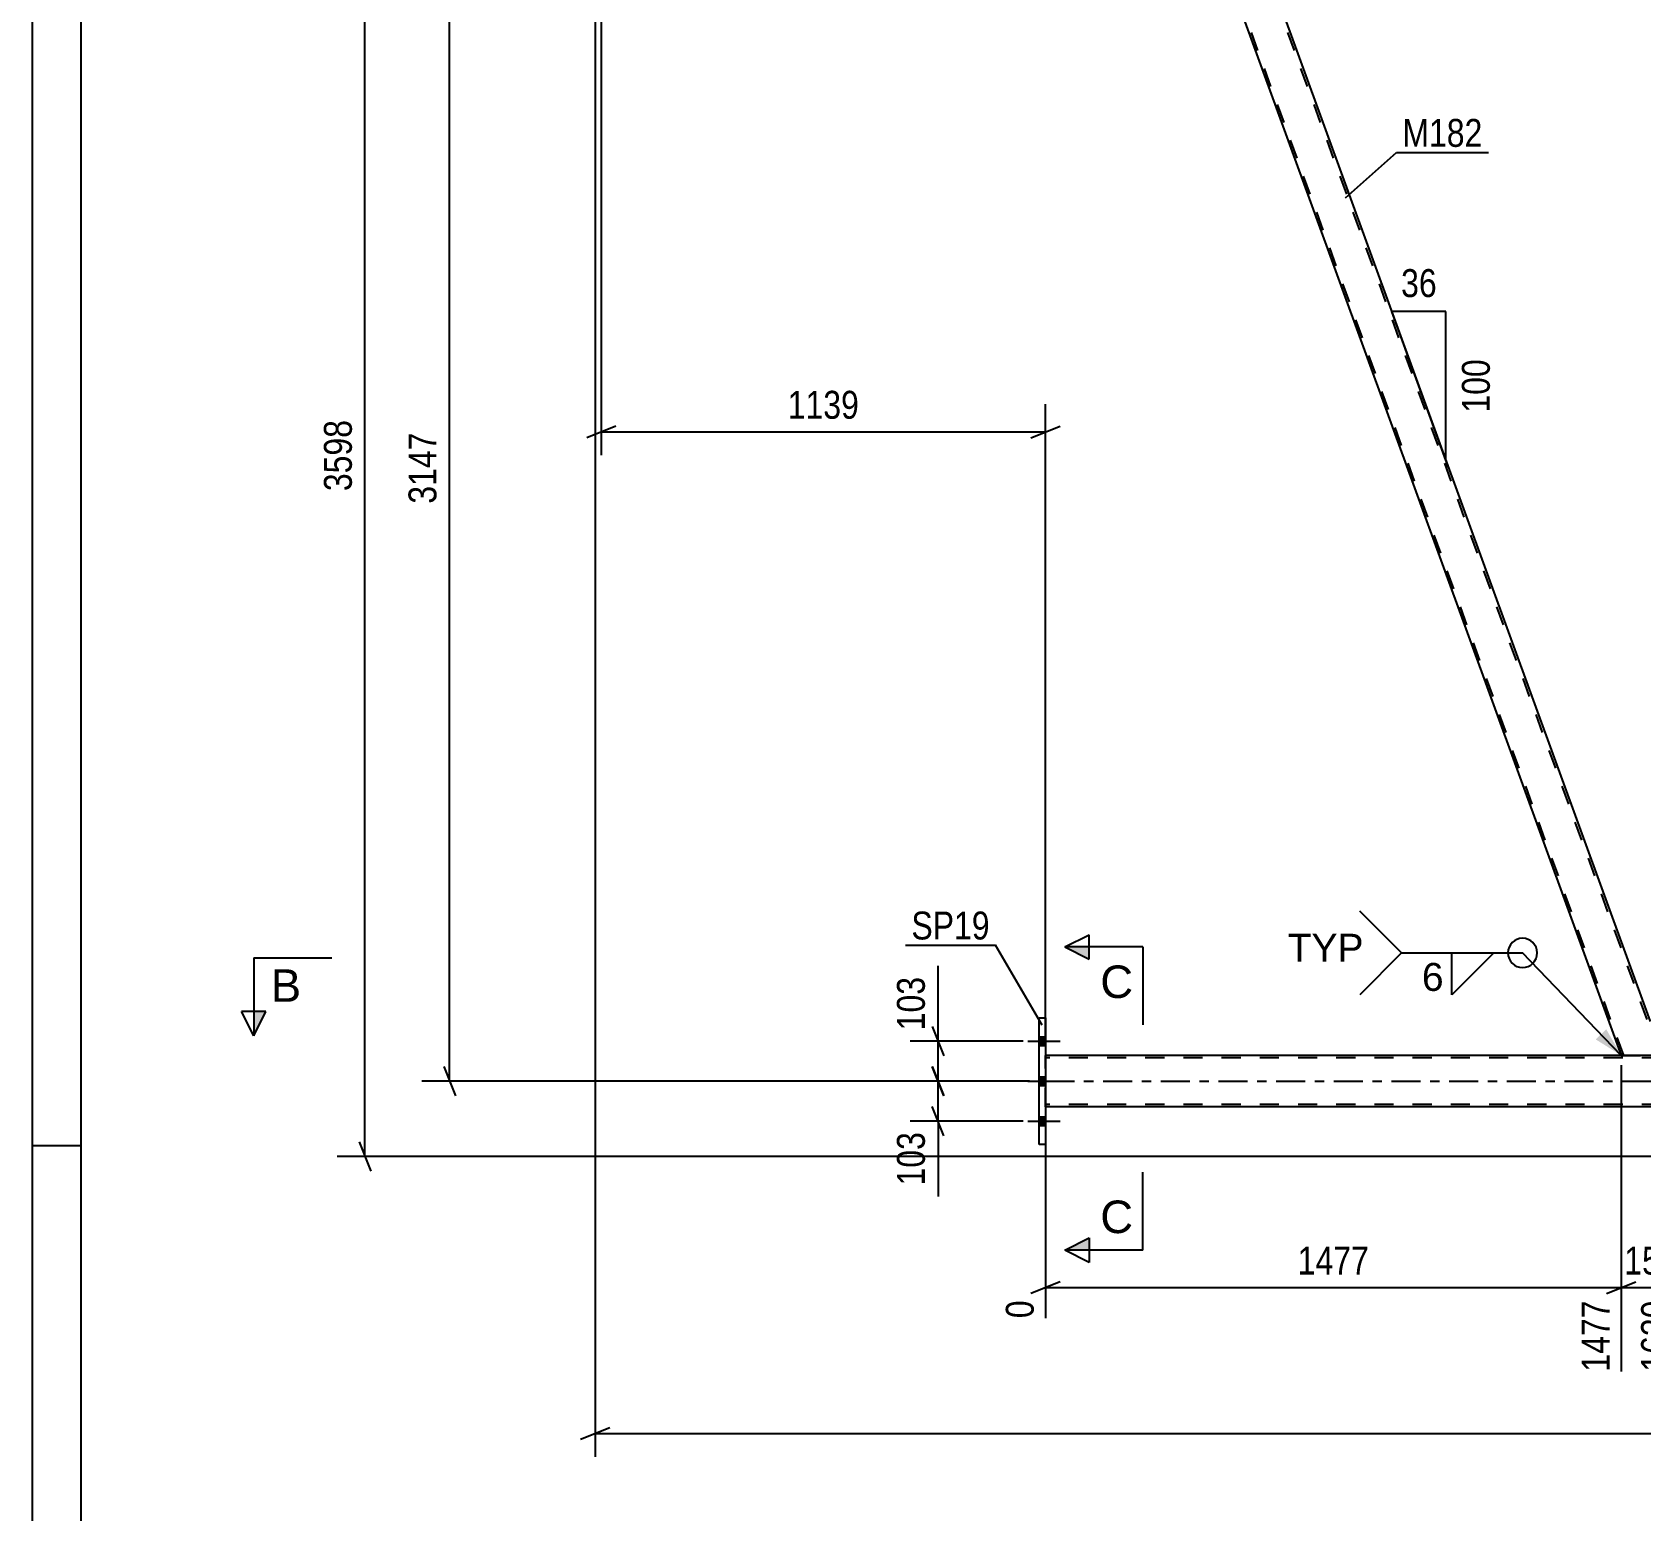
# Model space of a CAD drawing. Header units: millimetres. Extents: x 0 to 841, y 0 to 594.
# Drawn here: x 0 to 165.1, y 260.5 to 412.3 of the extents above; entities that cross this region are included whole.
import ezdxf

# ---------------------------------------------------------------- set-up
doc = ezdxf.new("R2010")
doc.units = ezdxf.units.MM
doc.linetypes.add('DXK_LINE_DOT2', pattern=[3.9198, 1.9599, -1.9599])
doc.linetypes.add('DXK_LINE_DOT3', pattern=[5.9187, 2.979, -0.9799, 0.9799, -0.9799])
doc.styles.add('Arial', font='ARIAL.TTF', dxfattribs={"height": 0.2})
doc.styles.add('Arial Narrow', font='ARIALN.TTF', dxfattribs={"height": 0.2})

# ---------------------------------------------------------------- blocks, each defined once
blk = doc.blocks.new('Unknown-122573991-1133 - 10880')
at = {"color": 5, "linetype": 'Continuous'}
for p, q in [((0, 594), (0, 0)), ((5, 589), (5, 5)), ((5, 298), (0, 298))]:
    blk.add_line(p, q, dxfattribs=at)
blk = doc.blocks.new('Part-122573991-3397 - 3261')
at = {"color": 2, "linetype": 'Continuous'}
for p, q in [((123.2, 428.51), (118.94, 428.51)), ((118.94, 428.51), (163.06, 307.29)), ((166.05, 310.76), (123.2, 428.51))]:
    blk.add_line(p, q, dxfattribs=at)
at = {"color": 7, "linetype": 'DXK_LINE_DOT2'}
for p, q in [((163.31, 307.29), (119.19, 428.51)), ((167.06, 307.29), (122.94, 428.51)), ((167.32, 307.29), (166.05, 310.76)), ((163.06, 307.29), (167.32, 307.29))]:
    blk.add_line(p, q, dxfattribs=at)
blk = doc.blocks.new('Part-122573991-3416 - 3261')
at = {"color": 2, "linetype": 'Continuous'}
for p, q in [((243.74, 307.29), (103.97, 307.29)), ((243.74, 302.01), (103.97, 302.01))]:
    blk.add_line(p, q, dxfattribs=at)
at = {"color": 7, "linetype": 'DXK_LINE_DOT2'}
for p, q in [((103.97, 302.01), (103.97, 307.29)), ((778.62, 307.05), (103.97, 307.05)), ((778.62, 302.25), (103.97, 302.25))]:
    blk.add_line(p, q, dxfattribs=at)
at = {"color": 7, "linetype": 'DXK_LINE_DOT3'}
blk.add_line((103.97, 304.65), (778.62, 304.65), dxfattribs=at)
blk = doc.blocks.new('Part-122573991-3421 - 3261')
at = {"color": 2, "linetype": 'Continuous'}
for p, q in [((103.33, 298.15), (103.33, 311.15)), ((103.33, 311.15), (103.97, 311.15)), ((103.97, 311.15), (103.97, 298.15)), ((103.97, 298.15), (103.33, 298.15))]:
    blk.add_line(p, q, dxfattribs=at)
blk = doc.blocks.new('Bolt-122573991-3653 - 3261')
at = {"linetype": 'Continuous'}
for points in [[(103.97, 308.31), (103.97, 309.19), (103.33, 309.19), (103.33, 308.31)], [(103.97, 308.31), (103.97, 309.19), (103.33, 309.19), (103.33, 308.31)], [(103.97, 308.31), (103.97, 309.19), (103.33, 309.19), (103.33, 308.31)], [(103.97, 304.21), (103.97, 305.09), (103.33, 305.09), (103.33, 304.21)], [(103.97, 304.21), (103.97, 305.09), (103.33, 305.09), (103.33, 304.21)], [(103.97, 300.11), (103.97, 300.99), (103.33, 300.99), (103.33, 300.11)], [(103.97, 300.11), (103.97, 300.99), (103.33, 300.99), (103.33, 300.11)], [(103.97, 300.11), (103.97, 300.99), (103.33, 300.99), (103.33, 300.11)]]:
    blk.add_hatch(color=1, dxfattribs=at).paths.add_polyline_path(points)
at = {"color": 1, "linetype": 'Continuous'}
for p, q in [((102.17, 308.75), (105.49, 308.75)), ((102.17, 308.75), (105.49, 308.75)), ((102.17, 308.75), (105.49, 308.75)), ((103.33, 309.19), (103.97, 309.19)), ((103.33, 309.19), (103.97, 309.19)), ((103.33, 309.19), (103.97, 309.19)), ((103.33, 308.31), (103.97, 308.31)), ((103.33, 308.31), (103.97, 308.31)), ((103.33, 308.31), (103.97, 308.31)), ((102.17, 304.65), (105.49, 304.65)), ((102.17, 304.65), (105.49, 304.65)), ((103.33, 305.09), (103.97, 305.09)), ((103.33, 305.09), (103.97, 305.09)), ((103.33, 304.21), (103.97, 304.21)), ((103.33, 304.21), (103.97, 304.21)), ((102.17, 300.55), (105.49, 300.55)), ((102.17, 300.55), (105.49, 300.55)), ((102.17, 300.55), (105.49, 300.55)), ((103.33, 300.99), (103.97, 300.99)), ((103.33, 300.99), (103.97, 300.99)), ((103.33, 300.99), (103.97, 300.99)), ((103.33, 300.11), (103.97, 300.11)), ((103.33, 300.11), (103.97, 300.11)), ((103.33, 300.11), (103.97, 300.11))]:
    blk.add_line(p, q, dxfattribs=at)
blk = doc.blocks.new('AngleDimension-122573991-10605 - 3261')
at = {"color": 7, "linetype": 'Continuous'}
for p, q in [((145.07, 383.63), (139.53, 383.63)), ((145.07, 368.4), (139.53, 383.63)), ((145.07, 368.4), (145.07, 383.63)), ((145.34, 367.68), (145.07, 368.4))]:
    blk.add_line(p, q, dxfattribs=at)
at = {"color": 0}
for points in [[(144.73, 384.53), (144.73, 388.73), (139.87, 388.73), (139.87, 384.53)], [(150.17, 379.36), (145.97, 379.36), (145.97, 372.67), (150.17, 372.67)]]:
    blk.add_wipeout(points, dxfattribs=at)
at = {"color": 3, "style": 'Arial Narrow'}
blk.add_text('36', height=2.863, dxfattribs=at).set_placement((140.47, 385.13))
blk.add_text('100', height=2.863, rotation=90.0002, dxfattribs=at).set_placement((149.57, 373.27))
blk = doc.blocks.new('StraightDimension-122573991-4017 - 3261')
at = {"color": 7, "linetype": 'Continuous'}
for p, q in [((163.06, 306.29), (163.06, 274.83)), ((169.16, 306.29), (169.16, 274.83)), ((161.56, 282.85), (164.56, 284.05)), ((170.66, 284.05), (167.66, 282.85)), ((163.06, 283.45), (169.16, 283.45))]:
    blk.add_line(p, q, dxfattribs=at)
at = {"color": 0}
blk.add_wipeout([(169.45, 284.2), (169.45, 288.4), (162.77, 288.4), (162.77, 284.2)], dxfattribs=at)
at = {"color": 0, "linetype": 'Continuous'}
blk.add_wipeout([(168.56, 282.75), (164.36, 282.75), (164.36, 274.23), (168.56, 274.23)], dxfattribs=at)
at = {"color": 3, "style": 'Arial Narrow'}
blk.add_text('153', height=2.863, dxfattribs=at).set_placement((163.37, 284.8))
at = {"color": 3, "linetype": 'Continuous', "style": 'Arial Narrow'}
blk.add_text('1630', height=2.863, rotation=90.0002, dxfattribs=at).set_placement((167.96, 274.83))
blk = doc.blocks.new('StraightDimension-122573991-4626 - 3261')
at = {"color": 7, "linetype": 'Continuous'}
for p, q in [((101.68, 308.75), (90.1, 308.75)), ((92.35, 310.25), (93.55, 307.25)), ((92.95, 304.65), (92.95, 308.75)), ((93.55, 303.15), (92.35, 306.15)), ((101.68, 304.65), (90.1, 304.65))]:
    blk.add_line(p, q, dxfattribs=at)
at = {"color": 0}
blk.add_wipeout([(92.2, 315.96), (88, 315.96), (88, 309.27), (92.2, 309.27)], dxfattribs=at)
at = {"color": 7, "linetype": 'Continuous'}
blk.add_line((92.95, 308.75), (92.95, 316.48), dxfattribs=at)
blk.add_line((92.95, 308.75), (92.95, 316.48), dxfattribs=at)
at = {"color": 3, "style": 'Arial Narrow'}
blk.add_text('103', height=2.863, rotation=90.0002, dxfattribs=at).set_placement((91.6, 309.87))
blk = doc.blocks.new('StraightDimension-122573991-3742 - 3261')
at = {"color": 7, "linetype": 'Continuous'}
for p, q in [((43.43, 429.01), (42.23, 432.01)), ((56.76, 430.51), (39.98, 430.51)), ((42.83, 304.65), (42.83, 430.51)), ((42.23, 306.15), (43.43, 303.15)), ((102.33, 304.65), (39.98, 304.65))]:
    blk.add_line(p, q, dxfattribs=at)
at = {"color": 0}
blk.add_wipeout([(42.08, 371.83), (37.88, 371.83), (37.88, 363.32), (42.08, 363.32)], dxfattribs=at)
at = {"color": 3, "style": 'Arial Narrow'}
blk.add_text('3147', height=2.863, rotation=90.0002, dxfattribs=at).set_placement((41.48, 363.92))
blk = doc.blocks.new('StraightDimension-122573991-4036 - 3261')
at = {"color": 7, "linetype": 'Continuous'}
for p, q in [((163.06, 306.29), (163.06, 274.83)), ((103.97, 301.01), (103.97, 280.32)), ((105.47, 284.05), (102.47, 282.85)), ((161.56, 282.85), (164.56, 284.05)), ((103.97, 283.45), (163.06, 283.45))]:
    blk.add_line(p, q, dxfattribs=at)
at = {"color": 0}
blk.add_wipeout([(137.77, 284.2), (137.77, 288.4), (129.26, 288.4), (129.26, 284.2)], dxfattribs=at)
at = {"color": 0, "linetype": 'Continuous'}
for points in [[(103.37, 282.75), (99.17, 282.75), (99.17, 279.72), (103.37, 279.72)], [(162.46, 282.75), (158.26, 282.75), (158.26, 274.23), (162.46, 274.23)]]:
    blk.add_wipeout(points, dxfattribs=at)
at = {"color": 3, "style": 'Arial Narrow'}
blk.add_text('1477', height=2.863, dxfattribs=at).set_placement((129.86, 284.8))
at = {"color": 3, "linetype": 'Continuous', "style": 'Arial Narrow'}
for s, height, p in [('0', 2.86, (102.77, 280.32)), ('1477', 2.863, (161.86, 274.83))]:
    blk.add_text(s, height=height, rotation=90.0002, dxfattribs=at).set_placement(p)
blk = doc.blocks.new('StraightDimension-122573991-4049 - 3261')
at = {"color": 7, "linetype": 'Continuous'}
for p, q in [((57.76, 423.01), (57.76, 266.07)), ((59.26, 269.07), (56.26, 267.87)), ((57.76, 268.47), (795.24, 268.47))]:
    blk.add_line(p, q, dxfattribs=at)
blk = doc.blocks.new('StraightDimension-122573991-4413 - 3261')
at = {"color": 7, "linetype": 'Continuous'}
for p, q in [((58.4, 427.51), (58.4, 368.89)), ((103.97, 308.29), (103.97, 374.14)), ((59.9, 371.89), (56.9, 370.69)), ((102.47, 370.69), (105.47, 371.89)), ((58.4, 371.29), (103.97, 371.29))]:
    blk.add_line(p, q, dxfattribs=at)
at = {"color": 0}
blk.add_wipeout([(85.44, 372.04), (85.44, 376.24), (76.93, 376.24), (76.93, 372.04)], dxfattribs=at)
at = {"color": 3, "style": 'Arial Narrow'}
blk.add_text('1139', height=2.863, dxfattribs=at).set_placement((77.53, 372.64))
blk = doc.blocks.new('StraightDimension-122573991-4636 - 3261')
at = {"color": 7, "linetype": 'Continuous'}
for p, q in [((92.35, 306.15), (93.55, 303.15)), ((101.68, 304.65), (90.1, 304.65)), ((92.95, 300.55), (92.95, 304.65)), ((101.68, 300.55), (90.1, 300.55)), ((93.55, 299.05), (92.35, 302.05))]:
    blk.add_line(p, q, dxfattribs=at)
at = {"color": 0}
blk.add_wipeout([(92.2, 300.02), (88, 300.02), (88, 293.34), (92.2, 293.34)], dxfattribs=at)
at = {"color": 7, "linetype": 'Continuous'}
blk.add_line((92.95, 300.55), (92.95, 292.81), dxfattribs=at)
blk.add_line((92.95, 300.55), (92.95, 292.81), dxfattribs=at)
at = {"color": 3, "style": 'Arial Narrow'}
blk.add_text('103', height=2.863, rotation=90.0002, dxfattribs=at).set_placement((91.6, 293.94))
blk = doc.blocks.new('StraightDimension-122573991-4828 - 3261')
at = {"color": 7, "linetype": 'Continuous'}
for p, q in [((34.15, 296.91), (34.15, 440.83)), ((33.55, 298.41), (34.75, 295.41)), ((242.74, 296.91), (31.3, 296.91))]:
    blk.add_line(p, q, dxfattribs=at)
at = {"color": 0}
blk.add_wipeout([(33.4, 373.12), (29.2, 373.12), (29.2, 364.61), (33.4, 364.61)], dxfattribs=at)
at = {"color": 3, "style": 'Arial Narrow'}
blk.add_text('3598', height=2.863, rotation=90.0002, dxfattribs=at).set_placement((32.8, 365.21))
blk = doc.blocks.new('Mark-122573991-3393 - 3261')
at = {"color": 0}
blk.add_wipeout([(148.82, 400.55), (148.82, 403.55), (140.6, 403.55), (140.6, 400.55)], dxfattribs=at)
blk.add_wipeout([(148.82, 400.55), (148.82, 403.55), (140.6, 403.55), (140.6, 400.55)], dxfattribs=at)
at = {"color": 30, "linetype": 'Continuous'}
for p, q in [((134.75, 395.31), (140, 399.95)), ((140, 399.95), (149.42, 399.95))]:
    blk.add_line(p, q, dxfattribs=at)
at = {"color": 3, "style": 'Arial Narrow'}
blk.add_text('M182', height=2.863, dxfattribs=at).set_placement((140.6, 400.55))
blk = doc.blocks.new('Mark-122573991-3417 - 3261')
at = {"color": 0}
blk.add_wipeout([(98.26, 319.19), (98.26, 322.19), (90.22, 322.19), (90.22, 319.19)], dxfattribs=at)
blk.add_wipeout([(98.26, 319.19), (98.26, 322.19), (90.22, 322.19), (90.22, 319.19)], dxfattribs=at)
at = {"color": 30, "linetype": 'Continuous'}
for p in [(89.62, 318.59), (103.65, 310.39)]:
    blk.add_line(p, (98.86, 318.59), dxfattribs=at)
at = {"color": 3, "style": 'Arial Narrow'}
blk.add_text('SP19', height=2.863, dxfattribs=at).set_placement((90.22, 319.19))
blk = doc.blocks.new('WeldMark-122573991-4916 - 3261')
at = {"linetype": 'Continuous'}
blk.add_hatch(color=30, dxfattribs=at).paths.add_polyline_path([(161.52, 309.97), (163.06, 307.29), (160.44, 308.93)])
at = {"color": 3, "linetype": 'Continuous'}
for q in [(136.22, 322.09), (136.22, 313.52)]:
    blk.add_line((140.5, 317.81), q, dxfattribs=at)
at = {"color": 30, "linetype": 'Continuous'}
blk.add_line((163.06, 307.29), (152.93, 317.81), dxfattribs=at)
at = {"color": 3, "linetype": 'Continuous'}
for start, end in [(90, 270), (270, 90)]:
    blk.add_arc((152.93, 317.81), 1.5, start, end, dxfattribs=at)
at = {"color": 0}
blk.add_wipeout([(145.03, 313.71), (145.03, 317.11), (142.4, 317.11), (142.4, 313.71)], dxfattribs=at)
at = {"color": 30, "linetype": 'Continuous'}
blk.add_line((140.5, 317.81), (152.93, 317.81), dxfattribs=at)
at = {"color": 3, "linetype": 'Continuous'}
for p, q in [((145.68, 317.81), (149.97, 317.81)), ((149.97, 317.81), (145.68, 313.52)), ((145.68, 313.52), (145.68, 317.81))]:
    blk.add_line(p, q, dxfattribs=at)
at = {"color": 3, "style": 'Arial'}
blk.add_text('6', height=2.87, dxfattribs=at).set_placement((142.6, 313.91))
at = {"color": 0, "linetype": 'Continuous'}
blk.add_wipeout([(136.6, 316.91), (136.6, 319.91), (128.83, 319.91), (128.83, 316.91)], dxfattribs=at)
blk.add_wipeout([(136.6, 316.91), (136.6, 319.91), (128.83, 319.91), (128.83, 316.91)], dxfattribs=at)
at = {"color": 3, "linetype": 'Continuous', "style": 'Arial'}
blk.add_text('TYP', height=2.865, dxfattribs=at).set_placement((128.83, 316.91))
blk = doc.blocks.new('SectionMark-122573991-4876 - 3261')
at = {"linetype": 'Continuous'}
blk.add_hatch(color=6, dxfattribs=at).paths.add_polyline_path([(22.74, 311.79), (23.99, 311.79), (22.74, 309.29)])
at = {"color": 6, "linetype": 'Continuous'}
for p, q in [((22.74, 317.29), (30.74, 317.29)), ((22.74, 317.29), (22.74, 309.29)), ((22.74, 309.29), (21.49, 311.79)), ((23.99, 311.79), (21.49, 311.79)), ((22.74, 309.29), (23.99, 311.79))]:
    blk.add_line(p, q, dxfattribs=at)
at = {"color": 0, "linetype": 'Continuous'}
blk.add_wipeout([(27.6, 312.79), (27.6, 316.29), (24.49, 316.29), (24.49, 312.79)], dxfattribs=at)
at = {"color": 3, "linetype": 'Continuous', "style": 'Arial'}
blk.add_text('B', height=3.34, dxfattribs=at).set_placement((24.49, 312.79))
blk = doc.blocks.new('SectionMark-122573991-4878 - 3261')
at = {"linetype": 'Continuous'}
for points in [[(108.47, 318.43), (108.47, 317.18), (105.97, 318.43)], [(108.47, 288.55), (108.47, 287.3), (105.97, 287.3)]]:
    blk.add_hatch(color=6, dxfattribs=at).paths.add_polyline_path(points)
at = {"color": 6, "linetype": 'Continuous'}
for p, q in [((105.97, 318.43), (108.47, 319.68)), ((108.47, 317.18), (108.47, 319.68)), ((113.97, 318.43), (105.97, 318.43)), ((105.97, 318.43), (108.47, 317.18)), ((113.97, 318.43), (113.97, 310.43)), ((113.97, 287.3), (113.97, 295.3)), ((105.97, 287.3), (108.47, 288.55)), ((113.97, 287.3), (105.97, 287.3)), ((108.47, 286.05), (105.97, 287.3)), ((108.47, 288.55), (108.47, 286.05))]:
    blk.add_line(p, q, dxfattribs=at)
at = {"color": 0, "linetype": 'Continuous'}
for points in [[(112.97, 313.18), (112.97, 316.68), (109.6, 316.68), (109.6, 313.18)], [(112.97, 289.05), (112.97, 292.55), (109.6, 292.55), (109.6, 289.05)]]:
    blk.add_wipeout(points, dxfattribs=at)
at = {"color": 3, "linetype": 'Continuous', "style": 'Arial'}
for p in [(109.6, 313.18), (109.6, 289.05)]:
    blk.add_text('C', height=3.34, dxfattribs=at).set_placement(p)

msp = doc.modelspace()

# ---------------------------------------------------------------- block references
for name in ['Unknown-122573991-1133 - 10880', 'Part-122573991-3397 - 3261', 'Part-122573991-3421 - 3261', 'Bolt-122573991-3653 - 3261', 'Part-122573991-3416 - 3261']:
    msp.add_blockref(name, (0, 0))

# ---------------------------------------------------------------- next in the draw order: block references
for name in ['AngleDimension-122573991-10605 - 3261', 'StraightDimension-122573991-4626 - 3261', 'StraightDimension-122573991-4017 - 3261']:
    msp.add_blockref(name, (0, 0))

# ---------------------------------------------------------------- next in the draw order: block references
msp.add_blockref('StraightDimension-122573991-3742 - 3261', (0, 0))

# ---------------------------------------------------------------- next in the draw order: block references
msp.add_blockref('StraightDimension-122573991-4036 - 3261', (0, 0))

# ---------------------------------------------------------------- next in the draw order: block references
msp.add_blockref('StraightDimension-122573991-4049 - 3261', (0, 0))

# ---------------------------------------------------------------- next in the draw order: block references
for name in ['StraightDimension-122573991-4413 - 3261', 'StraightDimension-122573991-4636 - 3261']:
    msp.add_blockref(name, (0, 0))

# ---------------------------------------------------------------- next in the draw order: block references
msp.add_blockref('StraightDimension-122573991-4828 - 3261', (0, 0))

# ---------------------------------------------------------------- next in the draw order: block references
for name in ['Mark-122573991-3393 - 3261', 'Mark-122573991-3417 - 3261', 'WeldMark-122573991-4916 - 3261']:
    msp.add_blockref(name, (0, 0))

# ---------------------------------------------------------------- next in the draw order: block references
msp.add_blockref('SectionMark-122573991-4876 - 3261', (0, 0))

# ---------------------------------------------------------------- next in the draw order: block references
msp.add_blockref('SectionMark-122573991-4878 - 3261', (0, 0))

doc.saveas('drawing.dxf')
